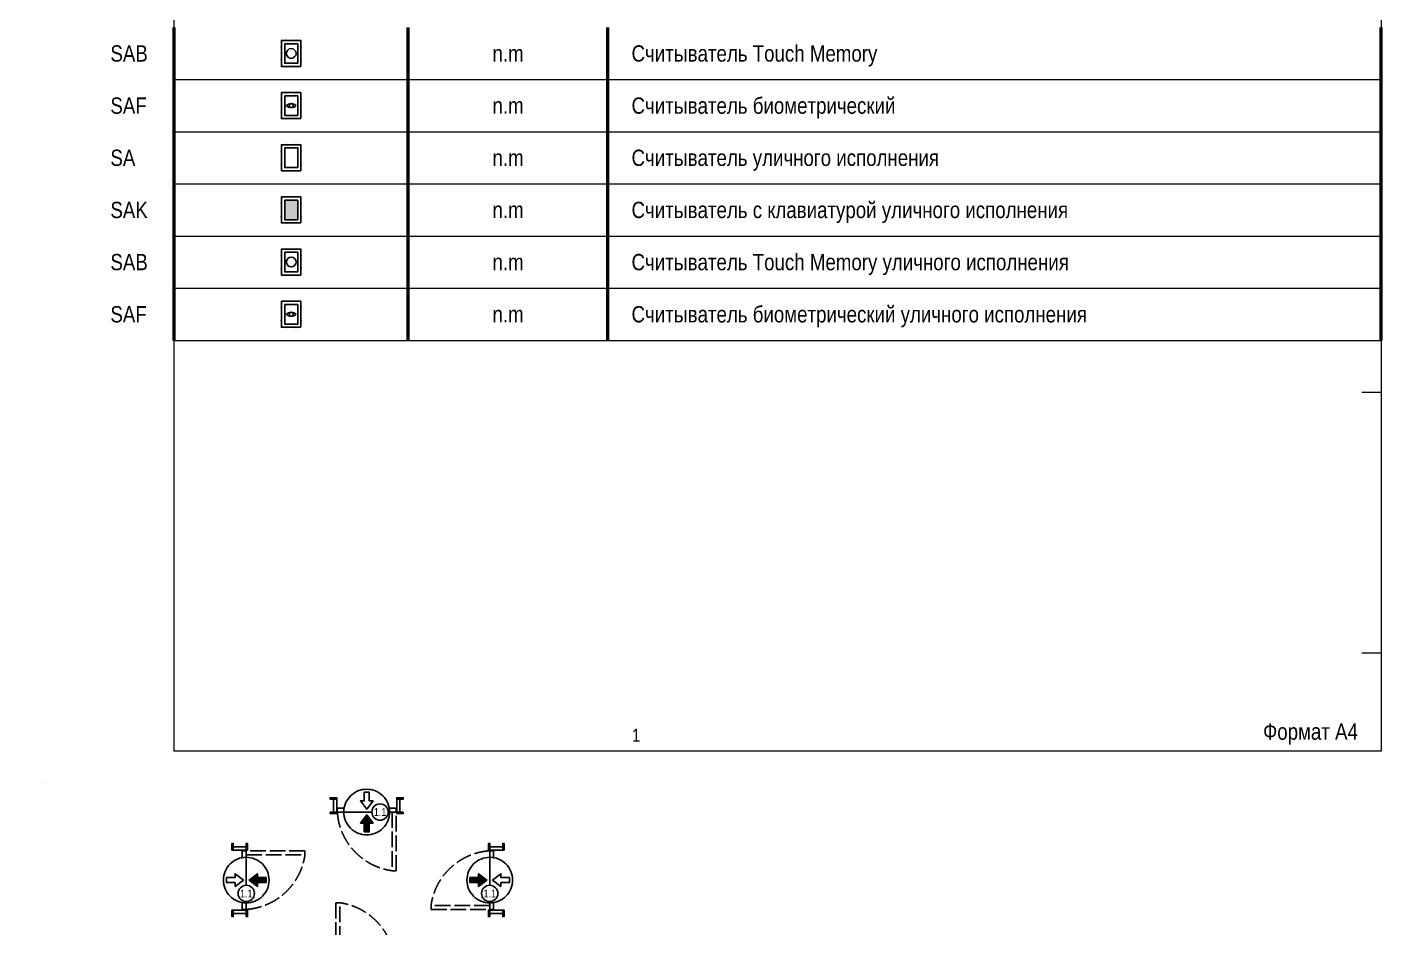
# Model space of a CAD drawing. Header units: millimetres. Extents: x -21000 to 351902, y -261781 to 19312.
# Drawn here: x 62750 to 83750, y -31908 to -18100 of the extents above; entities that cross this region are included whole.
import ezdxf
from ezdxf.enums import TextEntityAlignment as Align

# ---------------------------------------------------------------- set-up
doc = ezdxf.new("R2010")
doc.units = ezdxf.units.MM
doc.header["$MEASUREMENT"] = 0
doc.set_wipeout_variables(frame=1)
doc.linetypes.add('КАБЧЭ', pattern=[15, 12, -3])
for name, color, linetype in [('_АТ-Имя', 7, 'Continuous'), ('_АТ-Спецификация', 7, 'Continuous'), ('_БЛ-Заливка', 7, 'Continuous'), ('_БЛ-Маска', 250, 'Continuous'), ('_БЛ-Рамки', 7, 'Continuous'), ('_КД', 84, 'Continuous')]:
    doc.layers.add(name, color=color, linetype=linetype)
for name, color, linetype, plot in [('_АТ-КД-Тип ТД', 250, 'Continuous', False), ('_АТ-Примечания', 250, 'Continuous', False), ('NOPRINT', 50, 'Continuous', False)]:
    doc.layers.add(name, color=color, linetype=linetype, plot=plot)
doc.layers.add('_БЛ-Таблицы рамки', color=7, linetype='Continuous', lineweight=0)
doc.styles.add('Arial_Narrow_shtamp', font='ARIALN.TTF')
doc.styles.add('ArialN-2.5', font='ARIALN.TTF', dxfattribs={"height": 2.5})
doc.styles.add('ArialN-250', font='ARIALN.TTF', dxfattribs={"height": 250})
doc.styles.add('AT-Шрифт', font='ARIALN.TTF', dxfattribs={"height": 250})

# ---------------------------------------------------------------- blocks, each defined once
blk = doc.blocks.new('*U2')
at = {"layer": 'NOPRINT', "lineweight": 0}
for points in [[(0, 297), (0, 297), (0, 297), (0, 297)], [(210, 297), (210, 297), (210, 297), (210, 297)], [(20, 292), (205, 292), (205, 5), (20, 5)], [(0, 0), (0, 0), (0, 0), (0, 0)], [(210, 0), (210, 0), (210, 0), (210, 0)]]:
    blk.add_lwpolyline(points, close=True, dxfattribs=at)
for points in [[(205, 60), (202, 60)], [(205, 20), (202, 20)]]:
    blk.add_lwpolyline(points, dxfattribs=at)
at = {"layer": 'NOPRINT', "lineweight": 0, "insert": (194.15, 7.61), "char_height": 2.5, "attachment_point": 5, "style": 'Arial_Narrow_shtamp'}
blk.add_mtext_dynamic_manual_height_columns('Формат А4', width=23.585, gutter_width=12.5, heights=[0], dxfattribs=at)
at = {"layer": 'NOPRINT', "color": 1, "lineweight": 0, "style": 'Arial_Narrow_shtamp'}
blk.add_attdef('N_LISTA', text='', height=2, dxfattribs=at).set_placement((90.17, 7.42), align=Align.MIDDLE_LEFT)
blk = doc.blocks.new('*U5')
at = {"layer": '_БЛ-Таблицы рамки', "lineweight": 50}
for points in [[(0, -8), (0, 0)], [(35.87, -8), (35.87, 0)], [(66.47, -8), (66.47, 0)], [(185, -8), (185, 0)]]:
    blk.add_lwpolyline(points, dxfattribs=at)
at = {"layer": '_БЛ-Таблицы рамки', "lineweight": 0}
for points in [[(0, -8), (35.87, -8)], [(35.87, -8), (66.47, -8)], [(66.47, -8), (185, -8)]]:
    blk.add_lwpolyline(points, dxfattribs=at)
at = {"ltscale": 100, "style": 'ArialN-2.5'}
blk.add_attdef('СОКРАЩЕНИЕ_УГО', text='', height=2.5, dxfattribs=at).set_placement((51.17, -4), align=Align.MIDDLE_CENTER)
blk.add_attdef('НАИМЕНОВАНИЕ_УГО', text='', height=2.5, dxfattribs=at).set_placement((70.09, -4), align=Align.MIDDLE_LEFT)
blk = doc.blocks.new('СЧТ')
blk.add_wipeout([(-1.5, 2), (1.5, 2), (1.5, -2), (-1.5, -2)]).dxf.layer = '_БЛ-Маска'
at = {"color": 0, "linetype": 'ByBlock', "lineweight": -2, "ltscale": 100}
blk.add_lwpolyline([(-1, 1.5), (1, 1.5), (1, -1.5), (-1, -1.5)], close=True, dxfattribs=at)
at = {"ltscale": 100}
blk.add_circle((0, 0), 0.75, dxfattribs=at)
at = {"color": 0, "linetype": 'ByBlock', "lineweight": -2, "ltscale": 100}
for p in [(-1.5, 1), (-0.75, 2), (0.75, 2), (1.5, 1), (-1.5, -1), (-0.75, -2), (0.75, -2), (1.5, -1)]:
    blk.add_point(p, dxfattribs=at)
at = {"layer": '_БЛ-Маска', "color": 0, "linetype": 'ByBlock', "lineweight": -2, "ltscale": 100}
blk.add_lwpolyline([(1.5, -2), (-1.5, -2), (-1.5, 2), (1.5, 2)], close=True, dxfattribs=at)
at = {"layer": '_АТ-Имя', "ltscale": 100, "style": 'AT-Шрифт'}
blk.add_attdef('NUMBER', text='', height=2, dxfattribs=at).set_placement((0, 2), align=Align.BOTTOM_CENTER)
at = {"layer": '_АТ-Примечания', "ltscale": 100, "style": 'AT-Шрифт', "flags": 1}
for tag, p in [('ABBREVIATION', (-1.5, -1.5)), ('COMMENT1', (-1.5, -1.96)), ('COMMENT2', (-1.5, -2.42)), ('COMMENT3', (-1.5, -2.88))]:
    blk.add_attdef(tag, p, '', height=0.25, dxfattribs=at)
at = {"layer": '_АТ-Спецификация', "ltscale": 100, "style": 'AT-Шрифт', "flags": 1}
for tag, p in [('NUM', (-1.5, 2)), ('CODE', (-1.5, 0.5)), ('DESCRIPTION', (-1.5, 1.5)), ('NAME', (-1.5, 1)), ('MADEBY', (-1.5, 0)), ('POSITION', (-1.5, -0.5)), ('POSITION2', (-1.5, -1))]:
    blk.add_attdef(tag, p, '', height=0.25, dxfattribs=at)
blk = doc.blocks.new('СЧБ')
blk.add_wipeout([(-1.5, 2), (1.5, 2), (1.5, -2), (-1.5, -2)]).dxf.layer = '_БЛ-Маска'
at = {"color": 0, "linetype": 'ByBlock', "lineweight": -2, "ltscale": 100}
blk.add_lwpolyline([(-1, 1.5), (1, 1.5), (1, -1.5), (-1, -1.5)], close=True, dxfattribs=at)
at = {"color": 7}
blk.add_circle((0, 0), 0.3, dxfattribs=at)
for centre, start, end in [((0, -0.79), 46.4535, 133.5465), ((0, 0.79), 226.4535, 313.5465)]:
    blk.add_arc(centre, 1.09, start, end, dxfattribs=at)
at = {"color": 0, "linetype": 'ByBlock', "lineweight": -2, "ltscale": 100}
for p in [(-1.5, 1), (-0.75, 2), (0.75, 2), (1.5, 1), (-1.5, -1), (-0.75, -2), (0.75, -2), (1.5, -1)]:
    blk.add_point(p, dxfattribs=at)
at = {"layer": '_БЛ-Маска', "color": 0, "linetype": 'ByBlock', "lineweight": -2, "ltscale": 100}
blk.add_lwpolyline([(1.5, -2), (-1.5, -2), (-1.5, 2), (1.5, 2)], close=True, dxfattribs=at)
at = {"layer": '_АТ-Имя', "ltscale": 100, "style": 'AT-Шрифт'}
blk.add_attdef('NUMBER', text='', height=2, dxfattribs=at).set_placement((0, 2), align=Align.BOTTOM_CENTER)
at = {"layer": '_АТ-Примечания', "ltscale": 100, "style": 'AT-Шрифт', "flags": 1}
for tag, p in [('ABBREVIATION', (-1.5, -1.5)), ('COMMENT1', (-1.5, -1.96)), ('COMMENT2', (-1.5, -2.42)), ('COMMENT3', (-1.5, -2.88))]:
    blk.add_attdef(tag, p, '', height=0.25, dxfattribs=at)
at = {"layer": '_АТ-Спецификация', "ltscale": 100, "style": 'AT-Шрифт', "flags": 1}
for tag, p in [('NUM', (-1.5, 2)), ('CODE', (-1.5, 0.5)), ('DESCRIPTION', (-1.5, 1.5)), ('NAME', (-1.5, 1)), ('MADEBY', (-1.5, 0)), ('POSITION', (-1.5, -0.5)), ('POSITION2', (-1.5, -1))]:
    blk.add_attdef(tag, p, '', height=0.25, dxfattribs=at)
blk = doc.blocks.new('СЧу')
at = {"color": 174, "linetype": 'ByBlock', "lineweight": -2, "ltscale": 100}
for p in [(-1.5, 1), (-0.75, 2), (0.75, 2), (1.5, 1), (-1.5, -1), (-0.75, -2), (0.75, -2), (1.5, -1)]:
    blk.add_point(p, dxfattribs=at)
blk.add_wipeout([(-1.5, 2), (1.5, 2), (1.5, -2), (-1.5, -2)]).dxf.layer = '_БЛ-Маска'
at = {"color": 0, "linetype": 'ByBlock', "lineweight": -2, "ltscale": 100}
blk.add_lwpolyline([(-1, 1.5), (1, 1.5), (1, -1.5), (-1, -1.5)], close=True, dxfattribs=at)
at = {"layer": '_БЛ-Маска', "color": 174, "linetype": 'ByBlock', "lineweight": -2, "ltscale": 100}
blk.add_lwpolyline([(1.5, -2), (-1.5, -2), (-1.5, 2), (1.5, 2)], close=True, dxfattribs=at)
at = {"layer": '_АТ-Имя', "ltscale": 100, "style": 'AT-Шрифт'}
blk.add_attdef('NUMBER', text='', height=2, dxfattribs=at).set_placement((0, 2), align=Align.BOTTOM_CENTER)
at = {"layer": '_АТ-Примечания', "ltscale": 100, "style": 'AT-Шрифт', "flags": 1}
for tag, p in [('ABBREVIATION', (-1.5, -1.5)), ('COMMENT1', (-1.5, -1.96)), ('COMMENT2', (-1.5, -2.42)), ('COMMENT3', (-1.5, -2.88))]:
    blk.add_attdef(tag, p, '', height=0.25, dxfattribs=at)
at = {"layer": '_АТ-Спецификация', "ltscale": 100, "style": 'AT-Шрифт', "flags": 1}
for tag, p in [('NUM', (-1.5, 2)), ('CODE', (-1.5, 0.5)), ('DESCRIPTION', (-1.5, 1.5)), ('NAME', (-1.5, 1)), ('MADEBY', (-1.5, 0)), ('POSITION', (-1.5, -0.5)), ('POSITION2', (-1.5, -1))]:
    blk.add_attdef(tag, p, '', height=0.25, dxfattribs=at)
blk = doc.blocks.new('СЧКу')
at = {"color": 174, "linetype": 'ByBlock', "lineweight": -2, "ltscale": 100}
for p in [(-1.5, 1), (-0.75, 2), (0.75, 2), (1.5, 1), (-1.5, -1), (-0.75, -2), (0.75, -2), (1.5, -1)]:
    blk.add_point(p, dxfattribs=at)
blk.add_wipeout([(-1.5, 2), (1.5, 2), (1.5, -2), (-1.5, -2)]).dxf.layer = '_БЛ-Маска'
at = {"layer": '_БЛ-Заливка'}
h = blk.add_hatch(color=84, dxfattribs=at)
h.dxf.hatch_style = 1
h.paths.add_polyline_path([(1, 1.5), (-1, 1.5), (-1, -1.5), (1, -1.5)])
at = {"color": 0, "linetype": 'ByBlock', "lineweight": -2, "ltscale": 100}
blk.add_lwpolyline([(-1, 1.5), (1, 1.5), (1, -1.5), (-1, -1.5)], close=True, dxfattribs=at)
at = {"layer": '_БЛ-Маска', "color": 174, "linetype": 'ByBlock', "lineweight": -2, "ltscale": 100}
blk.add_lwpolyline([(1.5, -2), (-1.5, -2), (-1.5, 2), (1.5, 2)], close=True, dxfattribs=at)
at = {"layer": '_АТ-Имя', "ltscale": 100, "style": 'AT-Шрифт'}
blk.add_attdef('NUMBER', text='', height=2, dxfattribs=at).set_placement((0, 2), align=Align.BOTTOM_CENTER)
at = {"layer": '_АТ-Примечания', "ltscale": 100, "style": 'AT-Шрифт', "flags": 1}
for tag, p in [('ABBREVIATION', (-1.5, -1.5)), ('COMMENT1', (-1.5, -1.96)), ('COMMENT2', (-1.5, -2.42)), ('COMMENT3', (-1.5, -2.88))]:
    blk.add_attdef(tag, p, '', height=0.25, dxfattribs=at)
at = {"layer": '_АТ-Спецификация', "ltscale": 100, "style": 'AT-Шрифт', "flags": 1}
for tag, p in [('NUM', (-1.5, 2)), ('CODE', (-1.5, 0.5)), ('DESCRIPTION', (-1.5, 1.5)), ('NAME', (-1.5, 1)), ('MADEBY', (-1.5, 0)), ('POSITION', (-1.5, -0.5)), ('POSITION2', (-1.5, -1))]:
    blk.add_attdef(tag, p, '', height=0.25, dxfattribs=at)
blk = doc.blocks.new('СЧТу')
at = {"color": 174, "linetype": 'ByBlock', "lineweight": -2, "ltscale": 100}
for p in [(-1.5, 1), (-0.75, 2), (0.75, 2), (1.5, 1), (-1.5, -1), (-0.75, -2), (0.75, -2), (1.5, -1)]:
    blk.add_point(p, dxfattribs=at)
blk.add_wipeout([(-1.5, 2), (1.5, 2), (1.5, -2), (-1.5, -2)]).dxf.layer = '_БЛ-Маска'
at = {"color": 0, "linetype": 'ByBlock', "lineweight": -2, "ltscale": 100}
blk.add_lwpolyline([(-1, 1.5), (1, 1.5), (1, -1.5), (-1, -1.5)], close=True, dxfattribs=at)
at = {"ltscale": 100}
blk.add_circle((0, 0), 0.75, dxfattribs=at)
at = {"layer": '_БЛ-Маска', "color": 174, "linetype": 'ByBlock', "lineweight": -2, "ltscale": 100}
blk.add_lwpolyline([(1.5, -2), (-1.5, -2), (-1.5, 2), (1.5, 2)], close=True, dxfattribs=at)
at = {"layer": '_АТ-Имя', "ltscale": 100, "style": 'AT-Шрифт'}
blk.add_attdef('NUMBER', text='', height=2, dxfattribs=at).set_placement((0, 2), align=Align.BOTTOM_CENTER)
at = {"layer": '_АТ-Примечания', "ltscale": 100, "style": 'AT-Шрифт', "flags": 1}
for tag, p in [('ABBREVIATION', (-1.5, -1.5)), ('COMMENT1', (-1.5, -1.96)), ('COMMENT2', (-1.5, -2.42)), ('COMMENT3', (-1.5, -2.88))]:
    blk.add_attdef(tag, p, '', height=0.25, dxfattribs=at)
at = {"layer": '_АТ-Спецификация', "ltscale": 100, "style": 'AT-Шрифт', "flags": 1}
for tag, p in [('NUM', (-1.5, 2)), ('CODE', (-1.5, 0.5)), ('DESCRIPTION', (-1.5, 1.5)), ('NAME', (-1.5, 1)), ('MADEBY', (-1.5, 0)), ('POSITION', (-1.5, -0.5)), ('POSITION2', (-1.5, -1))]:
    blk.add_attdef(tag, p, '', height=0.25, dxfattribs=at)
blk = doc.blocks.new('СЧБу')
at = {"color": 174, "linetype": 'ByBlock', "lineweight": -2, "ltscale": 100}
for p in [(-1.5, 1), (-0.75, 2), (0.75, 2), (1.5, 1), (-1.5, -1), (-0.75, -2), (0.75, -2), (1.5, -1)]:
    blk.add_point(p, dxfattribs=at)
blk.add_wipeout([(-1.5, 2), (1.5, 2), (1.5, -2), (-1.5, -2)]).dxf.layer = '_БЛ-Маска'
at = {"color": 0, "linetype": 'ByBlock', "lineweight": -2, "ltscale": 100}
blk.add_lwpolyline([(-1, 1.5), (1, 1.5), (1, -1.5), (-1, -1.5)], close=True, dxfattribs=at)
at = {"color": 7}
blk.add_circle((0, 0), 0.3, dxfattribs=at)
for centre, start, end in [((0, -0.79), 46.4535, 133.5465), ((0, 0.79), 226.4535, 313.5465)]:
    blk.add_arc(centre, 1.09, start, end, dxfattribs=at)
at = {"layer": '_БЛ-Маска', "color": 174, "linetype": 'ByBlock', "lineweight": -2, "ltscale": 100}
blk.add_lwpolyline([(1.5, -2), (-1.5, -2), (-1.5, 2), (1.5, 2)], close=True, dxfattribs=at)
at = {"layer": '_АТ-Имя', "ltscale": 100, "style": 'AT-Шрифт'}
blk.add_attdef('NUMBER', text='', height=2, dxfattribs=at).set_placement((0, 2), align=Align.BOTTOM_CENTER)
at = {"layer": '_АТ-Примечания', "ltscale": 100, "style": 'AT-Шрифт', "flags": 1}
for tag, p in [('ABBREVIATION', (-1.5, -1.5)), ('COMMENT1', (-1.5, -1.96)), ('COMMENT2', (-1.5, -2.42)), ('COMMENT3', (-1.5, -2.88))]:
    blk.add_attdef(tag, p, '', height=0.25, dxfattribs=at)
at = {"layer": '_АТ-Спецификация', "ltscale": 100, "style": 'AT-Шрифт', "flags": 1}
for tag, p in [('NUM', (-1.5, 2)), ('CODE', (-1.5, 0.5)), ('DESCRIPTION', (-1.5, 1.5)), ('NAME', (-1.5, 1)), ('MADEBY', (-1.5, 0)), ('POSITION', (-1.5, -0.5)), ('POSITION2', (-1.5, -1))]:
    blk.add_attdef(tag, p, '', height=0.25, dxfattribs=at)
blk = doc.blocks.new('gh.t_door_900')
at = {"color": 251, "linetype": 'КАБЧЭ', "ltscale": 20}
blk.add_lwpolyline([(-390, 60), (-390, 960), (-450, 960), (-450, 60)], close=True, dxfattribs=at)
at = {"color": 250, "ltscale": 100}
for points in [[(-560, 60), (-560, 80), (-460, 80), (-460, -160), (-560, -160), (-560, -140), (-460, -140), (-510, -140), (-510, 60), (-460, 60), (-560, 60)], [(560, 60), (560, 80), (460, 80), (460, -160), (560, -160), (560, -140), (460, -140), (510, -140), (510, 60), (460, 60), (560, 60)]]:
    blk.add_lwpolyline(points, dxfattribs=at)
at = {"color": 250}
blk.add_lwpolyline([(-450, 60), (450, 60), (450, 0), (-450, 0)], close=True, dxfattribs=at)
at = {"color": 251, "linetype": 'КАБЧЭ', "ltscale": 20}
blk.add_arc((-522, -5), 974, 3.848, 82.2021, dxfattribs=at)
blk = doc.blocks.new('ТД1.1')
blk.add_wipeout([(3.5, 0), (3.5, -0.11), (3.49, -0.22), (3.48, -0.33), (3.47, -0.44), (3.46, -0.55), (3.44, -0.66), (3.42, -0.76), (3.39, -0.87), (3.36, -0.98), (3.33, -1.08), (3.29, -1.19), (3.25, -1.29), (3.21, -1.39), (3.17, -1.49), (3.12, -1.59), (3.07, -1.69), (3.01, -1.78), (2.96, -1.88), (2.89, -1.97), (2.83, -2.06), (2.77, -2.15), (2.7, -2.23), (2.63, -2.31), (2.55, -2.4), (2.47, -2.47), (2.4, -2.55), (2.31, -2.63), (2.23, -2.7), (2.15, -2.77), (2.06, -2.83), (1.97, -2.89), (1.88, -2.96), (1.78, -3.01), (1.69, -3.07), (1.59, -3.12), (1.49, -3.17), (1.39, -3.21), (1.29, -3.25), (1.19, -3.29), (1.08, -3.33), (0.98, -3.36), (0.87, -3.39), (0.76, -3.42), (0.66, -3.44), (0.55, -3.46), (0.44, -3.47), (0.33, -3.48), (0.22, -3.49), (0.11, -3.5), (0, -3.5), (-0.11, -3.5), (-0.22, -3.49), (-0.33, -3.48), (-0.44, -3.47), (-0.55, -3.46), (-0.66, -3.44), (-0.76, -3.42), (-0.87, -3.39), (-0.98, -3.36), (-1.08, -3.33), (-1.19, -3.29), (-1.29, -3.25), (-1.39, -3.21), (-1.49, -3.17), (-1.59, -3.12), (-1.69, -3.07), (-1.78, -3.01), (-1.88, -2.96), (-1.97, -2.89), (-2.06, -2.83), (-2.15, -2.77), (-2.23, -2.7), (-2.31, -2.63), (-2.4, -2.55), (-2.47, -2.47), (-2.55, -2.4), (-2.63, -2.31), (-2.7, -2.23), (-2.77, -2.15), (-2.83, -2.06), (-2.89, -1.97), (-2.96, -1.88), (-3.01, -1.78), (-3.07, -1.69), (-3.12, -1.59), (-3.17, -1.49), (-3.21, -1.39), (-3.25, -1.29), (-3.29, -1.19), (-3.33, -1.08), (-3.36, -0.98), (-3.39, -0.87), (-3.42, -0.76), (-3.44, -0.66), (-3.46, -0.55), (-3.47, -0.44), (-3.48, -0.33), (-3.49, -0.22), (-3.5, -0.11), (-3.5, 0), (-3.5, 0.11), (-3.49, 0.22), (-3.48, 0.33), (-3.47, 0.44), (-3.46, 0.55), (-3.44, 0.66), (-3.42, 0.76), (-3.39, 0.87), (-3.36, 0.98), (-3.33, 1.08), (-3.29, 1.19), (-3.25, 1.29), (-3.21, 1.39), (-3.17, 1.49), (-3.12, 1.59), (-3.07, 1.69), (-3.01, 1.78), (-2.96, 1.88), (-2.89, 1.97), (-2.83, 2.06), (-2.77, 2.15), (-2.7, 2.23), (-2.63, 2.31), (-2.55, 2.4), (-2.47, 2.47), (-2.4, 2.55), (-2.31, 2.63), (-2.23, 2.7), (-2.15, 2.77), (-2.06, 2.83), (-1.97, 2.89), (-1.88, 2.96), (-1.78, 3.01), (-1.69, 3.07), (-1.59, 3.12), (-1.49, 3.17), (-1.39, 3.21), (-1.29, 3.25), (-1.19, 3.29), (-1.08, 3.33), (-0.98, 3.36), (-0.87, 3.39), (-0.76, 3.42), (-0.66, 3.44), (-0.55, 3.46), (-0.44, 3.47), (-0.33, 3.48), (-0.22, 3.49), (-0.11, 3.5), (0, 3.5), (0.11, 3.5), (0.22, 3.49), (0.33, 3.48), (0.44, 3.47), (0.55, 3.46), (0.66, 3.44), (0.76, 3.42), (0.87, 3.39), (0.98, 3.36), (1.08, 3.33), (1.19, 3.29), (1.29, 3.25), (1.39, 3.21), (1.49, 3.17), (1.59, 3.12), (1.69, 3.07), (1.78, 3.01), (1.88, 2.96), (1.97, 2.89), (2.06, 2.83), (2.15, 2.77), (2.23, 2.7), (2.31, 2.63), (2.4, 2.55), (2.47, 2.47), (2.55, 2.4), (2.63, 2.31), (2.7, 2.23), (2.77, 2.15), (2.83, 2.06), (2.89, 1.97), (2.96, 1.88), (3.01, 1.78), (3.07, 1.69), (3.12, 1.59), (3.17, 1.49), (3.21, 1.39), (3.25, 1.29), (3.29, 1.19), (3.33, 1.08), (3.36, 0.98), (3.39, 0.87), (3.42, 0.76), (3.44, 0.66), (3.46, 0.55), (3.47, 0.44), (3.48, 0.33), (3.49, 0.22), (3.5, 0.11)]).dxf.layer = '_БЛ-Маска'
at = {"ltscale": 100}
h = blk.add_hatch(color=84, dxfattribs=at)
h.dxf.hatch_style = 1
h.paths.add_polyline_path([(-1.7, 0.38), (-3.04, 0.38), (-3.04, -0.38), (-1.7, -0.38), (-1.7, -0.97), (-0.43, 0), (-1.7, 0.97)])
blk.add_lwpolyline([(3.5, 0, 0.414214), (0, 3.5, 0.414214), (-3.5, 0, 0.414214), (0, -3.5, 0.414214)], format="xyb", close=True, dxfattribs=at)
blk.add_lwpolyline([(0, -3.5), (0, 3.5)], dxfattribs=at)
for points in [[(-3.04, 0.38), (-1.7, 0.38), (-1.7, 0.97), (-0.43, 0), (-1.7, -0.97), (-1.7, -0.38), (-3.04, -0.38)], [(3.04, 0.38), (1.7, 0.38), (1.7, 0.97), (0.43, 0), (1.7, -0.97), (1.7, -0.38), (3.04, -0.38)]]:
    blk.add_lwpolyline(points, close=True, dxfattribs=at)
at = {"layer": '_АТ-Имя', "ltscale": 100, "style": 'AT-Шрифт'}
blk.add_attdef('ПОЗИЦИЯ', text='', height=2, dxfattribs=at).set_placement((0, 3.5), align=Align.BOTTOM_CENTER)
at = {"layer": '_АТ-Примечания', "ltscale": 100, "style": 'AT-Шрифт', "flags": 1}
blk.add_attdef('МАРКА', text='', height=0.25, dxfattribs=at).set_placement((0.29, 3.13), align=Align.MIDDLE_CENTER)
for tag, p in [('НАИМЕНОВАНИЕ', (0, 3.5)), ('КОД', (0, 2.5)), ('РИП', (0, 2)), ('ДК', (0, 0.5)), ('СЧ', (0, 1)), ('КД', (0, 1.5)), ('КВ', (0, 0)), ('АКВ', (0, -0.5)), ('ДОВОДЧИК', (0, -1.5)), ('ЗАМОК', (0, -1))]:
    blk.add_attdef(tag, p, '', height=0.25, dxfattribs=at)
at = {"linetype": 'ByBlock'}
blk.add_wipeout([(1.25, -2.05), (1.25, -2.13), (1.24, -2.21), (1.23, -2.28), (1.21, -2.36), (1.19, -2.44), (1.16, -2.51), (1.13, -2.58), (1.1, -2.65), (1.06, -2.72), (1.01, -2.78), (0.96, -2.85), (0.91, -2.9), (0.86, -2.96), (0.8, -3.01), (0.73, -3.06), (0.67, -3.1), (0.6, -3.14), (0.53, -3.18), (0.46, -3.21), (0.39, -3.24), (0.31, -3.26), (0.23, -3.28), (0.16, -3.29), (0.08, -3.3), (0, -3.3), (-0.08, -3.3), (-0.16, -3.29), (-0.23, -3.28), (-0.31, -3.26), (-0.39, -3.24), (-0.46, -3.21), (-0.53, -3.18), (-0.6, -3.14), (-0.67, -3.1), (-0.73, -3.06), (-0.8, -3.01), (-0.86, -2.96), (-0.91, -2.9), (-0.96, -2.85), (-1.01, -2.78), (-1.06, -2.72), (-1.1, -2.65), (-1.13, -2.58), (-1.16, -2.51), (-1.19, -2.44), (-1.21, -2.36), (-1.23, -2.28), (-1.24, -2.21), (-1.25, -2.13), (-1.25, -2.05), (-1.25, -1.97), (-1.24, -1.89), (-1.23, -1.81), (-1.21, -1.74), (-1.19, -1.66), (-1.16, -1.59), (-1.13, -1.52), (-1.1, -1.45), (-1.06, -1.38), (-1.01, -1.31), (-0.96, -1.25), (-0.91, -1.19), (-0.86, -1.14), (-0.8, -1.09), (-0.73, -1.04), (-0.67, -0.99), (-0.6, -0.95), (-0.53, -0.92), (-0.46, -0.89), (-0.39, -0.86), (-0.31, -0.84), (-0.23, -0.82), (-0.16, -0.81), (-0.08, -0.8), (0, -0.8), (0.08, -0.8), (0.16, -0.81), (0.23, -0.82), (0.31, -0.84), (0.39, -0.86), (0.46, -0.89), (0.53, -0.92), (0.6, -0.95), (0.67, -0.99), (0.73, -1.04), (0.8, -1.09), (0.86, -1.14), (0.91, -1.19), (0.96, -1.25), (1.01, -1.31), (1.06, -1.38), (1.1, -1.45), (1.13, -1.52), (1.16, -1.59), (1.19, -1.66), (1.21, -1.74), (1.23, -1.81), (1.24, -1.89), (1.25, -1.97)], dxfattribs=at).dxf.layer = '_АТ-КД-Тип ТД'
at = {"layer": '_АТ-КД-Тип ТД', "color": 32, "linetype": 'ByBlock', "lineweight": -2}
blk.add_circle((0, -2.05), 1.25, dxfattribs=at)
at = {"layer": '_АТ-КД-Тип ТД', "color": 7, "linetype": 'ByBlock', "lineweight": -2, "ltscale": 100, "style": 'AT-Шрифт'}
blk.add_attdef('ТИП', text='', height=1.2, dxfattribs=at).set_placement((0, -2.05), align=Align.MIDDLE_CENTER)

msp = doc.modelspace()

# ---------------------------------------------------------------- block references
at = {"xscale": 100, "yscale": 100, "zscale": 100}
for p, values in [((65000, -18100), {'СОКРАЩЕНИЕ_УГО': 'n.m', 'НАИМЕНОВАНИЕ_УГО': 'Считыватель Touch Memory'}), ((65000, -18900), {'СОКРАЩЕНИЕ_УГО': 'n.m', 'НАИМЕНОВАНИЕ_УГО': 'Считыватель биометрический'}), ((65000, -19700), {'СОКРАЩЕНИЕ_УГО': 'n.m', 'НАИМЕНОВАНИЕ_УГО': 'Считыватель уличного исполнения'}), ((65000, -20500), {'СОКРАЩЕНИЕ_УГО': 'n.m', 'НАИМЕНОВАНИЕ_УГО': 'Считыватель с клавиатурой уличного исполнения'}), ((65000, -21300), {'СОКРАЩЕНИЕ_УГО': 'n.m', 'НАИМЕНОВАНИЕ_УГО': 'Считыватель Touch Memory уличного исполнения'}), ((65000, -22100), {'СОКРАЩЕНИЕ_УГО': 'n.m', 'НАИМЕНОВАНИЕ_УГО': 'Считыватель биометрический уличного исполнения'})]:
    msp.add_blockref('*U5', p, dxfattribs=at).add_auto_attribs(values)
for p, rotation in [((67950, -30075), 180), ((66044, -31179), 270), ((69896, -31179), 89.99999999999999)]:
    msp.add_blockref('gh.t_door_900', p, dxfattribs=dict(rotation=rotation))
msp.add_blockref('gh.t_door_900', (67926, -32486))
at = {"layer": '_БЛ-Рамки', "ltscale": 100, "xscale": 100, "yscale": 100, "zscale": 100}
for p in [(42000, -29700), (63000, -29700)]:
    msp.add_blockref('*U2', p, dxfattribs=at).add_auto_attribs({'N_LISTA': '1'})

# ---------------------------------------------------------------- texts
at = {"style": 'ArialN-250'}
for s, p in [('SAB', (64022, -18500, -900)), ('SAF', (64022, -19300, -900)), ('SA', (64022, -20100, -900)), ('SAK', (64022, -20900, -900)), ('SAB', (64022, -21700, -900)), ('SAF', (64022, -22500, -900))]:
    msp.add_text(s, height=250, dxfattribs=at).set_placement(p, align=Align.MIDDLE_LEFT)

# ---------------------------------------------------------------- next in the draw order: block references
at = {"layer": '_КД', "ltscale": 100, "xscale": 100, "yscale": 100, "zscale": 0.1}
for name, p in [('СЧТ', (66793, -18500)), ('СЧБ', (66793, -19300)), ('СЧу', (66793, -20100)), ('СЧКу', (66793, -20900)), ('СЧТу', (66793, -21700)), ('СЧБу', (66793, -22500))]:
    msp.add_blockref(name, p, dxfattribs=at)
at = {"layer": '_КД'}
ref = msp.add_blockref('ТД1.1', (67950, -30135), dxfattribs=dict(at, xscale=100, yscale=100, zscale=0.1, rotation=90))
ref.add_attrib('ТИП', '1.1', dxfattribs={"layer": '_АТ-КД-Тип ТД', "color": 7, "linetype": 'ByBlock', "lineweight": -2, "ltscale": 100, "height": 120, "style": 'AT-Шрифт'}).set_placement((68155, -30135), align=Align.MIDDLE_CENTER)
ref = msp.add_blockref('ТД1.1', (66104, -31179), dxfattribs=dict(at, xscale=-100, yscale=100, zscale=0.1))
ref.add_attrib('ТИП', '1.1', dxfattribs={"layer": '_АТ-КД-Тип ТД', "color": 7, "linetype": 'ByBlock', "lineweight": -2, "ltscale": 100, "height": 120, "style": 'AT-Шрифт'}).set_placement((66104, -31384), align=Align.MIDDLE_CENTER)
ref = msp.add_blockref('ТД1.1', (69836, -31179), dxfattribs=dict(at, xscale=100, yscale=100, zscale=0.1))
ref.add_attrib('ТИП', '1.1', dxfattribs={"layer": '_АТ-КД-Тип ТД', "color": 7, "linetype": 'ByBlock', "lineweight": -2, "ltscale": 100, "height": 120, "style": 'AT-Шрифт'}).set_placement((69836, -31384), align=Align.MIDDLE_CENTER)

doc.saveas('drawing.dxf')
